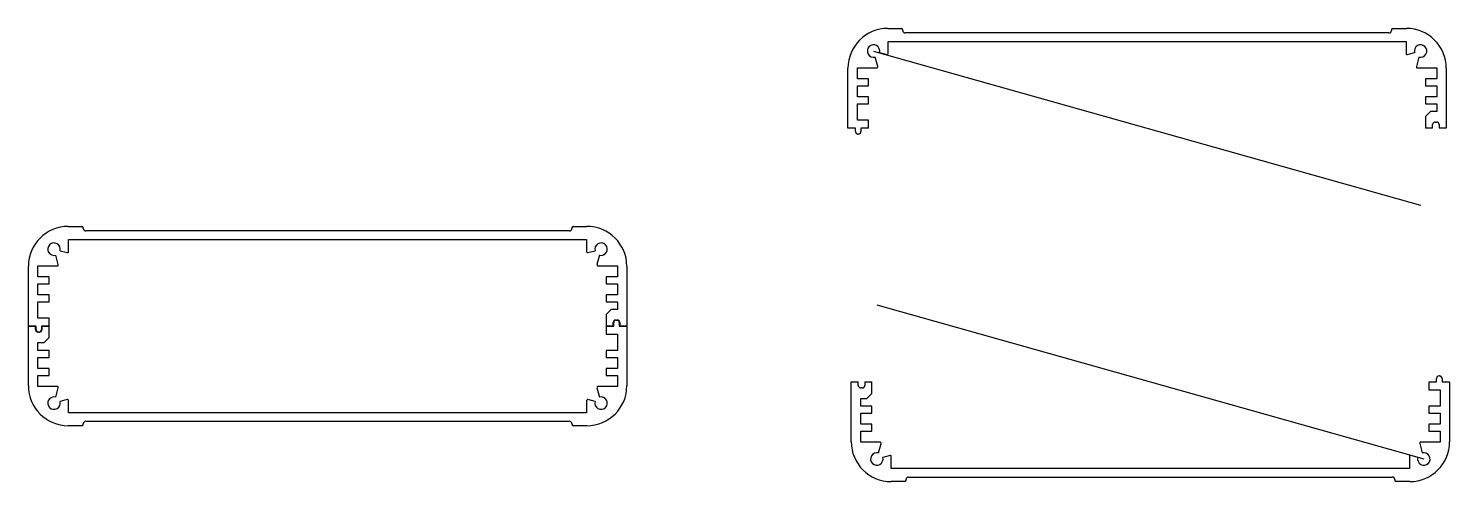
# Model space of a CAD drawing. Header units: millimetres. Extents: x 30 to 172, y 17 to 63.
import ezdxf

# ---------------------------------------------------------------- set-up
doc = ezdxf.new("R2010")
doc.units = ezdxf.units.MM

msp = doc.modelspace()

# ---------------------------------------------------------------- linework, layer by layer
at = {"color": 7, "linetype": 'Continuous', "lineweight": 30}
for p, q in [((116.09, 62.63), (117.44, 62.63)), ((116.11, 61.33), (168.06, 61.33)), ((116.11, 60.1), (116.11, 61.33)), ((117.59, 62.43), (117.59, 62.48)), ((166.34, 62.18), (117.84, 62.18)), ((166.59, 62.48), (166.59, 62.43)), ((166.74, 62.63), (168.09, 62.63)), ((168.06, 61.33), (168.06, 60.1)), ((115.26, 60.2), (115.99, 60)), ((168.19, 60), (168.91, 60.2)), ((112.09, 52.63), (112.09, 58.63)), ((113.04, 58.68), (114.98, 58.68)), ((113.04, 57.58), (113.04, 58.68)), ((115.08, 58.81), (114.82, 59.75)), ((169.35, 59.75), (169.1, 58.81)), ((169.19, 58.68), (171.14, 58.68)), ((171.14, 58.68), (171.14, 57.58)), ((172.09, 58.63), (172.09, 52.63)), ((114.16, 57.58), (113.04, 57.58)), ((114.16, 56.88), (114.16, 57.58)), ((170.01, 57.58), (170.01, 56.88)), ((171.14, 57.58), (170.01, 57.58)), ((113.04, 56.88), (114.16, 56.88)), ((113.04, 55.78), (113.04, 56.88)), ((114.16, 55.78), (113.04, 55.78)), ((114.16, 55.08), (114.16, 55.78)), ((170.01, 56.88), (171.14, 56.88)), ((171.14, 55.78), (170.01, 55.78)), ((170.01, 55.78), (170.01, 55.08)), ((171.14, 56.88), (171.14, 55.78)), ((113.04, 55.08), (114.16, 55.08)), ((113.04, 53.43), (113.04, 55.08)), ((170.01, 55.08), (171.14, 55.08)), ((170.51, 54.28), (170.01, 53.78)), ((171.14, 54.28), (170.51, 54.28)), ((171.14, 55.08), (171.14, 54.28)), ((114.16, 53.43), (113.04, 53.43)), ((114.16, 52.63), (114.16, 53.43)), ((170.01, 53.78), (170.01, 52.63)), ((170.72, 52.63), (170.72, 52.98)), ((170.97, 53.23), (171.12, 53.23)), ((171.37, 52.98), (171.37, 52.63)), ((112.85, 52.63), (112.09, 52.63)), ((112.85, 52.28), (112.85, 52.63)), ((113.15, 52.03), (113.1, 52.03)), ((113.4, 52.63), (113.4, 52.28)), ((114.16, 52.63), (113.4, 52.63)), ((170.72, 52.63), (170.01, 52.63)), ((172.09, 52.63), (171.37, 52.63)), ((33.92, 42.76), (35.27, 42.76)), ((84.57, 42.76), (85.92, 42.76)), ((33.94, 41.46), (85.89, 41.46)), ((33.94, 40.23), (33.94, 41.46)), ((35.42, 42.56), (35.42, 42.61)), ((84.17, 42.31), (35.67, 42.31)), ((84.42, 42.61), (84.42, 42.56)), ((85.89, 41.46), (85.89, 40.23)), ((33.1, 40.32), (33.82, 40.13)), ((86.02, 40.13), (86.74, 40.32)), ((29.92, 32.76), (29.92, 38.76)), ((30.87, 38.81), (32.81, 38.81)), ((30.87, 37.71), (30.87, 38.81)), ((32.91, 38.94), (32.66, 39.88)), ((87.18, 39.88), (86.93, 38.94)), ((87.03, 38.81), (88.97, 38.81)), ((88.97, 38.81), (88.97, 37.71)), ((89.92, 38.76), (89.92, 32.76)), ((31.99, 37.71), (30.87, 37.71)), ((31.99, 37.01), (31.99, 37.71)), ((87.84, 37.71), (87.84, 37.01)), ((88.97, 37.71), (87.84, 37.71)), ((30.87, 37.01), (31.99, 37.01)), ((30.87, 35.91), (30.87, 37.01)), ((31.99, 35.91), (30.87, 35.91)), ((31.99, 35.21), (31.99, 35.91)), ((87.84, 37.01), (88.97, 37.01)), ((88.97, 35.91), (87.84, 35.91)), ((87.84, 35.91), (87.84, 35.21)), ((88.97, 37.01), (88.97, 35.91)), ((30.87, 35.21), (31.99, 35.21)), ((30.87, 33.56), (30.87, 35.21)), ((87.84, 35.21), (88.97, 35.21)), ((88.34, 34.41), (87.84, 33.91)), ((88.97, 34.41), (88.34, 34.41)), ((88.97, 35.21), (88.97, 34.41)), ((31.99, 33.56), (30.87, 33.56)), ((31.99, 32.76), (31.99, 33.56)), ((87.84, 33.91), (87.84, 32.76)), ((88.56, 32.76), (88.56, 33.11)), ((88.61, 32.76), (88.61, 33.11)), ((88.81, 33.36), (88.96, 33.36)), ((88.86, 33.36), (88.91, 33.36)), ((89.16, 33.11), (89.16, 32.76)), ((89.21, 33.11), (89.21, 32.76)), ((30.68, 32.76), (29.92, 32.76)), ((29.92, 26.76), (29.92, 32.76)), ((29.92, 32.76), (30.63, 32.76)), ((30.63, 32.41), (30.63, 32.76)), ((30.68, 32.41), (30.68, 32.76)), ((31.03, 32.16), (30.88, 32.16)), ((30.98, 32.16), (30.93, 32.16)), ((31.23, 32.76), (31.23, 32.41)), ((31.99, 32.76), (31.23, 32.76)), ((31.28, 32.76), (31.28, 32.41)), ((31.28, 32.76), (31.99, 32.76)), ((31.49, 31.11), (31.99, 31.61)), ((31.99, 31.61), (31.99, 32.76)), ((88.56, 32.76), (87.84, 32.76)), ((87.84, 32.76), (87.84, 31.96)), ((87.84, 32.76), (88.61, 32.76)), ((87.84, 31.96), (88.97, 31.96)), ((88.97, 31.96), (88.97, 30.31)), ((89.16, 32.76), (89.92, 32.76)), ((89.92, 32.76), (89.21, 32.76)), ((89.92, 32.76), (89.92, 26.76)), ((30.87, 30.31), (30.87, 31.11)), ((30.87, 31.11), (31.49, 31.11)), ((31.99, 30.31), (30.87, 30.31)), ((31.99, 29.61), (31.99, 30.31)), ((87.84, 30.31), (87.84, 29.61)), ((88.97, 30.31), (87.84, 30.31)), ((30.87, 29.61), (31.99, 29.61)), ((30.87, 28.51), (30.87, 29.61)), ((31.99, 28.51), (30.87, 28.51)), ((31.99, 27.81), (31.99, 28.51)), ((87.84, 29.61), (88.97, 29.61)), ((87.84, 28.51), (87.84, 27.81)), ((88.97, 28.51), (87.84, 28.51)), ((88.97, 29.61), (88.97, 28.51)), ((30.87, 27.81), (31.99, 27.81)), ((30.87, 26.71), (30.87, 27.81)), ((87.84, 27.81), (88.97, 27.81)), ((88.97, 27.81), (88.97, 26.71)), ((112.42, 21.16), (112.42, 27.16)), ((112.42, 27.16), (113.13, 27.16)), ((113.13, 26.81), (113.13, 27.16)), ((113.78, 27.16), (113.78, 26.81)), ((113.78, 27.16), (114.49, 27.16)), ((114.49, 26.01), (114.49, 27.16)), ((170.34, 27.16), (170.34, 26.36)), ((170.34, 27.16), (171.11, 27.16)), ((171.11, 27.16), (171.11, 27.51)), ((171.36, 27.76), (171.41, 27.76)), ((171.66, 27.51), (171.66, 27.16)), ((171.66, 27.16), (172.42, 27.16)), ((172.42, 27.16), (172.42, 21.16)), ((32.81, 26.71), (30.87, 26.71)), ((32.66, 25.64), (32.91, 26.58)), ((86.93, 26.58), (87.18, 25.64)), ((88.97, 26.71), (87.03, 26.71)), ((113.53, 26.56), (113.38, 26.56)), ((113.99, 25.51), (114.49, 26.01)), ((170.34, 26.36), (171.47, 26.36)), ((171.47, 26.36), (171.47, 24.71)), ((33.82, 25.39), (33.1, 25.2)), ((33.94, 24.06), (33.94, 25.29)), ((85.89, 25.29), (85.89, 24.06)), ((86.74, 25.2), (86.02, 25.39)), ((113.37, 24.71), (113.37, 25.51)), ((113.37, 25.51), (113.99, 25.51)), ((114.49, 24.71), (113.37, 24.71)), ((114.49, 24.01), (114.49, 24.71)), ((170.34, 24.71), (170.34, 24.01)), ((171.47, 24.71), (170.34, 24.71)), ((85.89, 24.06), (33.94, 24.06)), ((35.42, 22.91), (35.42, 22.96)), ((35.67, 23.21), (84.17, 23.21)), ((84.42, 22.96), (84.42, 22.91)), ((113.37, 24.01), (114.49, 24.01)), ((113.37, 22.91), (113.37, 24.01)), ((114.49, 22.91), (113.37, 22.91)), ((114.49, 22.21), (114.49, 22.91)), ((170.34, 24.01), (171.47, 24.01)), ((170.34, 22.91), (170.34, 22.21)), ((171.47, 22.91), (170.34, 22.91)), ((171.47, 24.01), (171.47, 22.91)), ((35.27, 22.76), (33.92, 22.76)), ((85.92, 22.76), (84.57, 22.76)), ((113.37, 22.21), (114.49, 22.21)), ((113.37, 21.11), (113.37, 22.21)), ((170.34, 22.21), (171.47, 22.21)), ((171.47, 22.21), (171.47, 21.11)), ((115.31, 21.11), (113.37, 21.11)), ((115.16, 20.04), (115.41, 20.98)), ((169.43, 20.98), (169.68, 20.04)), ((171.47, 21.11), (169.53, 21.11)), ((116.32, 19.79), (115.6, 19.59)), ((116.44, 18.46), (116.44, 19.69)), ((168.39, 19.69), (168.39, 18.46)), ((169.24, 19.59), (168.52, 19.79)), ((117.77, 17.16), (116.42, 17.16)), ((168.39, 18.46), (116.44, 18.46)), ((117.92, 17.31), (117.92, 17.36)), ((118.17, 17.61), (166.67, 17.61)), ((166.92, 17.36), (166.92, 17.31)), ((168.42, 17.16), (167.07, 17.16))]:
    msp.add_line(p, q, dxfattribs=at)
for p, q in [((114.66, 60.36), (169.51, 44.91)), ((114.99, 34.88), (169.84, 19.43))]:
    msp.add_line(p, q)
for centre, radius, start, end in [((116.09, 58.63), 4, 90, 180), ((117.44, 62.48), 0.15, 0, 90), ((117.84, 62.43), 0.25, 180, 270), ((166.34, 62.43), 0.25, 270, 0), ((166.74, 62.48), 0.15, 90, 180), ((168.09, 58.63), 4, 0, 90), ((114.66, 60.36), 0.625, 345, 285), ((116.01, 60.1), 0.1, 255, 0), ((168.16, 60.1), 0.1, 180, 285), ((169.51, 60.36), 0.625, 255, 195), ((114.98, 58.78), 0.1, 270, 15), ((169.19, 58.78), 0.1, 165, 270), ((170.97, 52.98), 0.25, 90, 180), ((171.12, 52.98), 0.25, 0, 90), ((113.1, 52.28), 0.25, 180, 270), ((113.15, 52.28), 0.25, 270, 0), ((33.92, 38.76), 4, 90, 180), ((35.27, 42.61), 0.15, 0, 90), ((84.57, 42.61), 0.15, 90, 180), ((85.92, 38.76), 4, 0, 90), ((35.67, 42.56), 0.25, 180, 270), ((84.17, 42.56), 0.25, 270, 0), ((32.49, 40.48), 0.625, 345, 285), ((33.84, 40.23), 0.1, 255, 0), ((85.99, 40.23), 0.1, 180, 285), ((87.34, 40.48), 0.625, 255, 195), ((32.81, 38.91), 0.1, 270, 15), ((87.03, 38.91), 0.1, 165, 270), ((88.81, 33.11), 0.25, 90, 180), ((88.86, 33.11), 0.25, 90, 180), ((88.91, 33.11), 0.25, 0, 90), ((88.96, 33.11), 0.25, 0, 90), ((30.88, 32.41), 0.25, 180, 270), ((30.93, 32.41), 0.25, 180, 270), ((30.98, 32.41), 0.25, 270, 0), ((31.03, 32.41), 0.25, 270, 0), ((171.36, 27.51), 0.25, 90, 180), ((171.41, 27.51), 0.25, 0, 90), ((33.92, 26.76), 4, 180, 270), ((32.49, 25.03), 0.625, 75, 15), ((32.81, 26.61), 0.1, 345, 90), ((85.92, 26.76), 4, 270, 0), ((87.34, 25.03), 0.625, 165, 105), ((87.03, 26.61), 0.1, 90, 195), ((113.38, 26.81), 0.25, 180, 270), ((113.53, 26.81), 0.25, 270, 0), ((33.84, 25.29), 0.1, 0, 105), ((85.99, 25.29), 0.1, 75, 180), ((35.27, 22.91), 0.15, 270, 0), ((35.67, 22.96), 0.25, 90, 180), ((84.17, 22.96), 0.25, 0, 90), ((84.57, 22.91), 0.15, 180, 270), ((116.42, 21.16), 4, 180, 270), ((114.99, 19.43), 0.625, 75, 15), ((115.31, 21.01), 0.1, 345, 90), ((168.42, 21.16), 4, 270, 0), ((169.84, 19.43), 0.625, 165, 105), ((169.53, 21.01), 0.1, 90, 195), ((116.34, 19.69), 0.1, 0, 105), ((168.49, 19.69), 0.1, 75, 180), ((117.77, 17.31), 0.15, 270, 0), ((118.17, 17.36), 0.25, 90, 180), ((166.67, 17.36), 0.25, 0, 90), ((167.07, 17.31), 0.15, 180, 270)]:
    msp.add_arc(centre, radius, start, end, dxfattribs=at)

doc.saveas('drawing.dxf')
